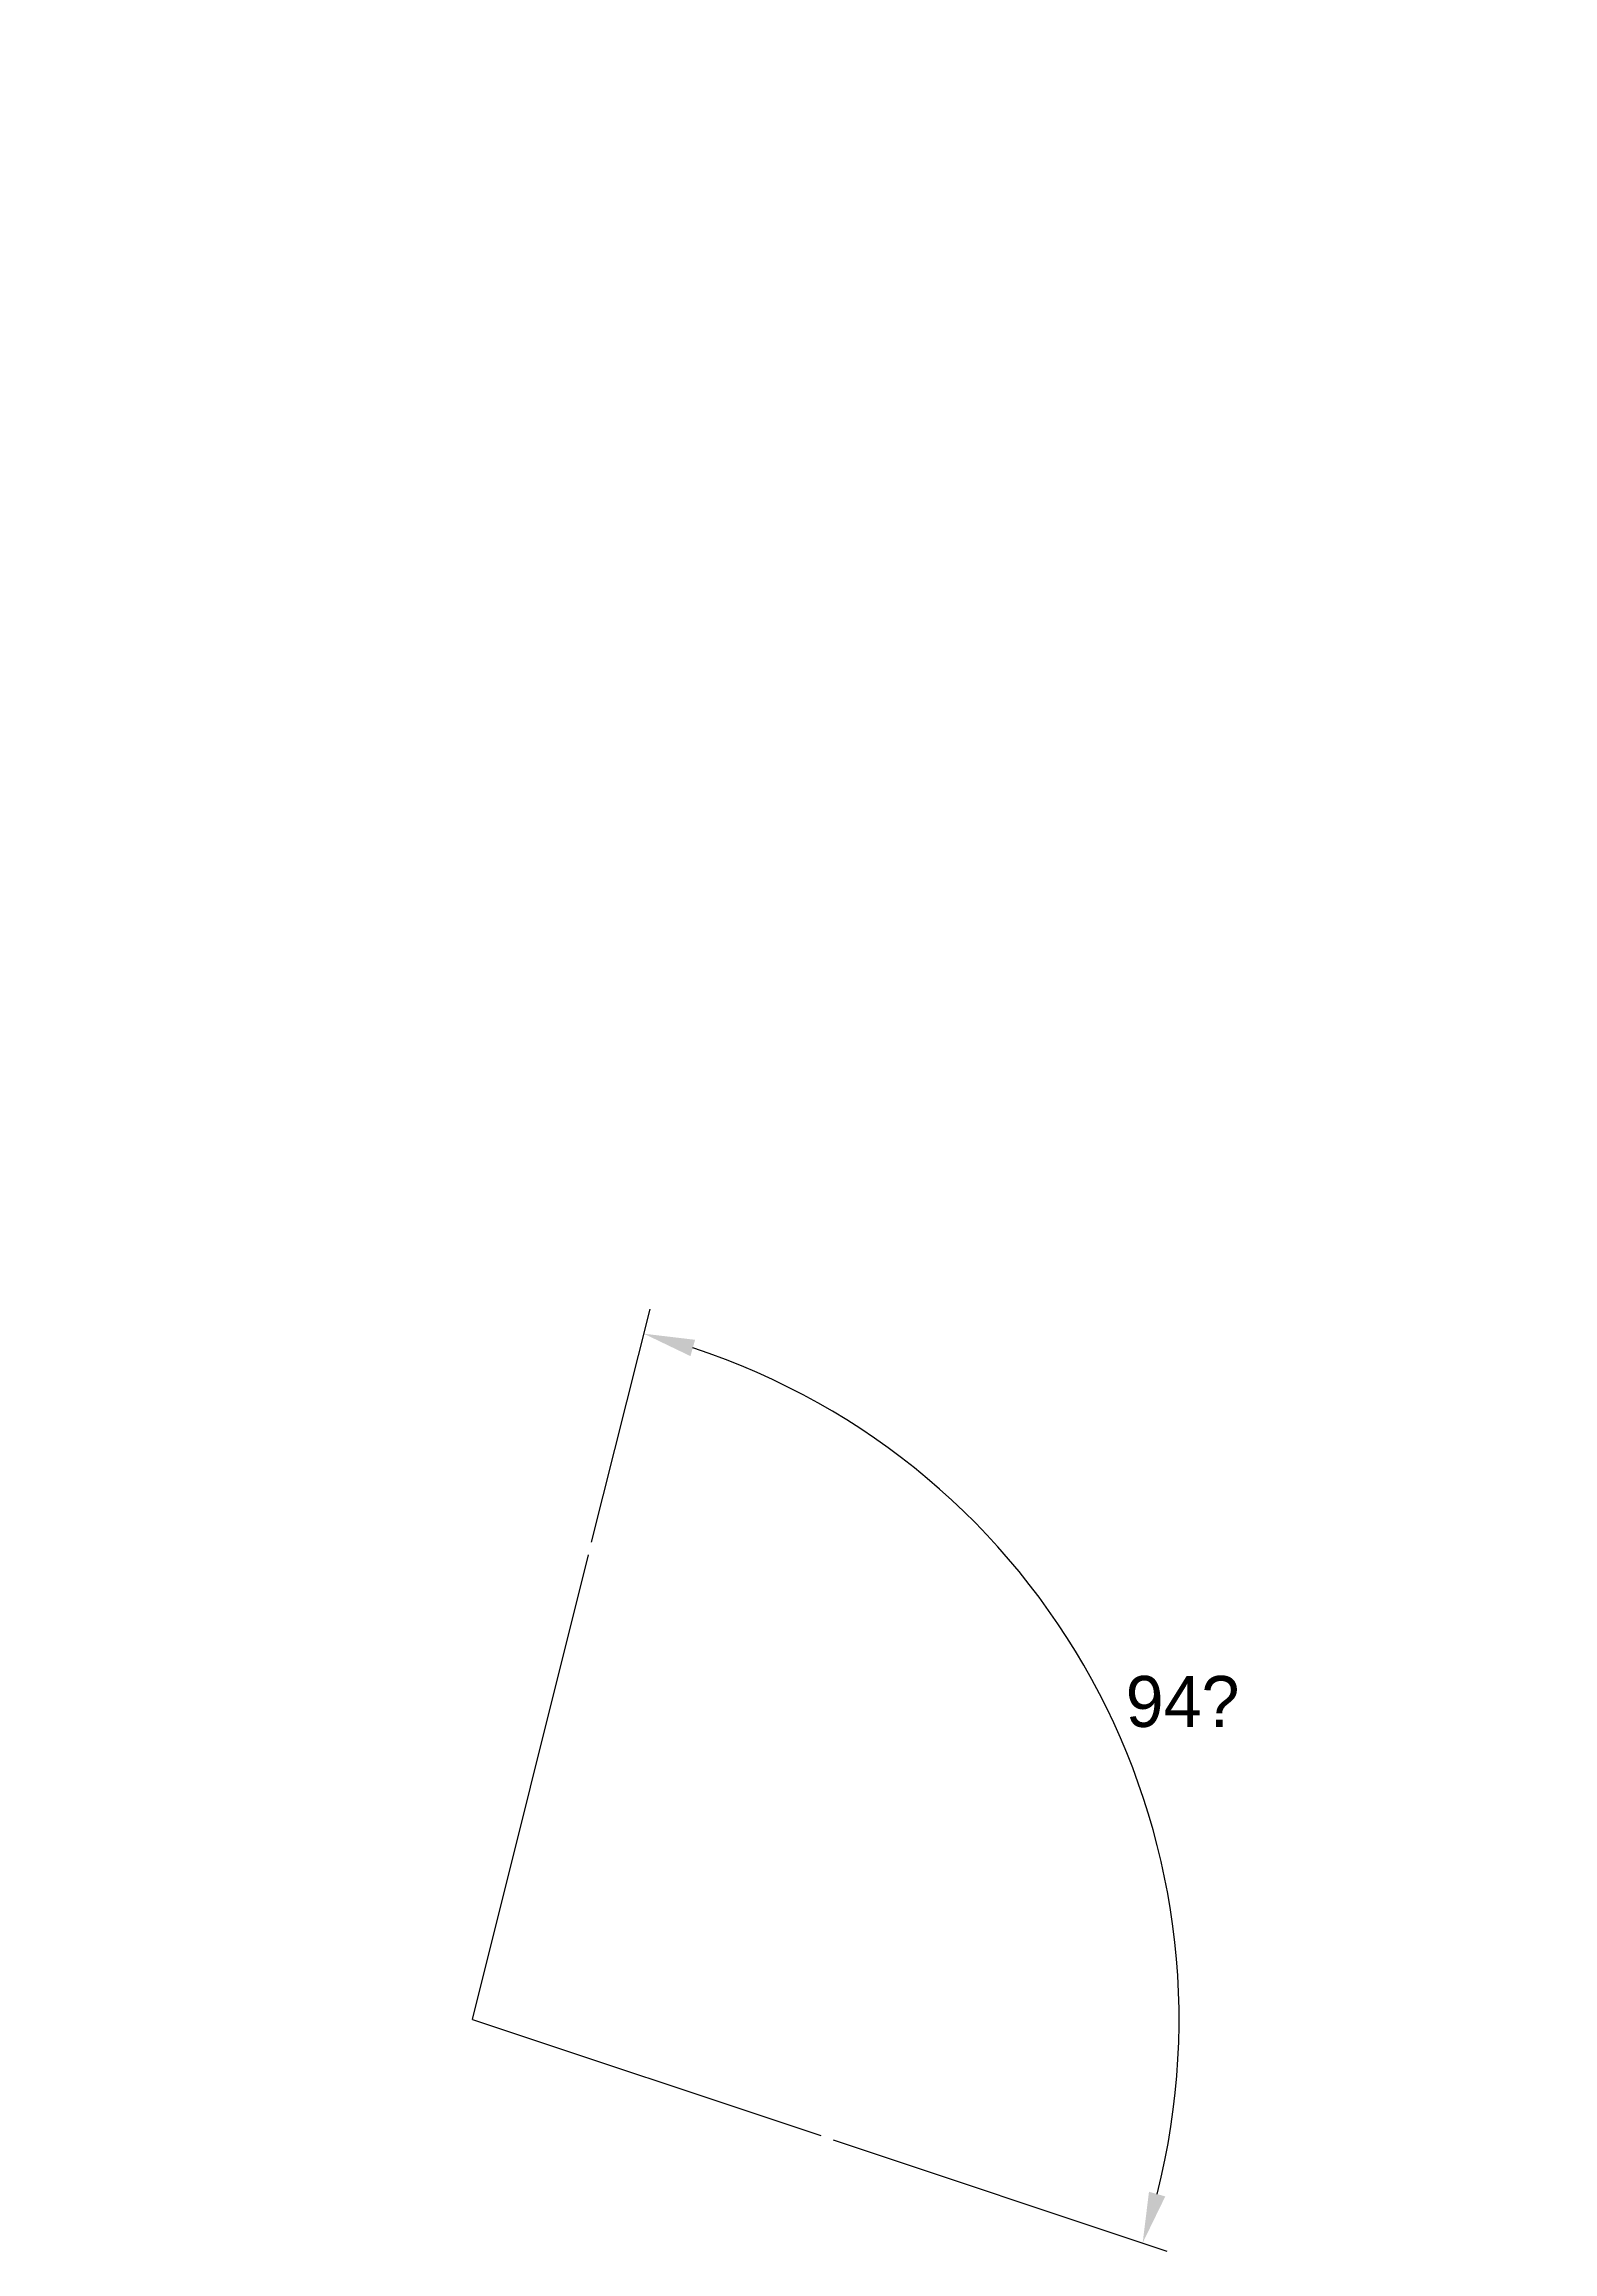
# Model space of a CAD drawing. Extents: x -15 to 1085, y -206 to 111.
# Drawn here: x 417.6 to 491.6, y 2.9 to 111.2 of the extents above; entities that cross this region are included whole.
import ezdxf

# ---------------------------------------------------------------- set-up
doc = ezdxf.new("R2010")
doc.units = 0
doc.header["$PDMODE"] = 34
doc.header["$PDSIZE"] = 0.1
doc.layers.get('0').update_dxf_attribs({"linetype": 'CONTINUOUS'})
doc.layers.get('DEFPOINTS').update_dxf_attribs({"linetype": 'CONTINUOUS'})
doc.layers.add('LAYER1', color=7, linetype='CONTINUOUS')
doc.layers.add('LAYER2', color=65, linetype='CONTINUOUS')
doc.dimstyles.get("Standard").update_dxf_attribs({"dimtxt": 0.18, "dimasz": 0.18, "dimexe": 0.18, "dimexo": 0.0625, "dimgap": 0.09, "dimtad": 0, "dimtih": 1, "dimtoh": 1, "dimzin": 0, "dimcen": 0.09, "dimazin": 3, "dimtfac": 1, "dimtofl": 0, "dimtmove": 0, "dimatfit": 3})

# ---------------------------------------------------------------- blocks, each defined once
blk = doc.blocks.new('*D4')
at = {"layer": 'DEFPOINTS', "color": 0}
for p in [(444.28, 37.14), (472.36, 22.16), (438.58, 14.34), (455.68, 8.64)]:
    blk.add_point(p, dxfattribs=at)
at = {"layer": 'LAYER1', "color": 0}
for p, q in [((444.43, 37.75), (447.3, 49.19)), ((456.28, 8.44), (472.66, 2.98))]:
    blk.add_line(p, q, dxfattribs=at)
blk.add_arc((438.58, 14.34), 34.67, 345.6975, 71.8313, dxfattribs=at)
for points in [[(449.28, 46.88), (449.51, 47.68), (446.99, 47.98)], [(472.58, 5.66), (471.78, 5.89), (471.47, 3.38)]]:
    blk.add_solid(points, dxfattribs=at)
blk.add_text('94?', height=2.5, dxfattribs=at).set_placement((470.64, 28.69))
blk = doc.blocks.new('*U39')
at = {"layer": 'LAYER1', "color": 0}
blk.add_text('102,59', height=2.5, dxfattribs=at).set_placement((701.01, 15.46))
blk = doc.blocks.new('*D6')
at = {"layer": 'DEFPOINTS', "color": 0}
for p in [(313.19, 111.24), (700.77, 14.34), (660.87, 8.64)]:
    blk.add_point(p, dxfattribs=at)
at = {"layer": 'LAYER1', "color": 0}
for p, q in [((690.77, 8.64), (695.77, 14.34)), ((695.77, 14.34), (711.54, 14.34)), ((661.5, 8.64), (690.77, 8.64))]:
    blk.add_line(p, q, dxfattribs=at)
blk.add_blockref('*U39', (0, 0))
blk = doc.blocks.new('*U40')
at = {"layer": 'LAYER1', "color": 0}
blk.add_text('353,38', height=2.5, rotation=90, dxfattribs=at).set_placement((676.85, 43.32))
blk = doc.blocks.new('*D7')
at = {"layer": 'DEFPOINTS', "color": 0}
for p in [(313.19, 111.24), (677.97, 42.84), (666.57, 2.94)]:
    blk.add_point(p, dxfattribs=at)
at = {"layer": 'LAYER1', "color": 0}
for p, q in [((677.97, 37.84), (677.97, 53.85)), ((666.57, 32.84), (677.97, 37.84)), ((666.57, 3.57), (666.57, 32.84))]:
    blk.add_line(p, q, dxfattribs=at)
blk.add_blockref('*U40', (0, 0))

msp = doc.modelspace()

# ---------------------------------------------------------------- linework, layer by layer
at = {"layer": 'LAYER2'}
for q in [(444.283, 37.139), (455.682, 8.641)]:
    msp.add_line((438.583, 14.341), q, dxfattribs=at)

# ---------------------------------------------------------------- dimensions: what is measured, and where the dimension line sits
at = {"layer": 'LAYER1'}
for feature_location, offset, dtype, picture, middle in [((660.872, 8.641), (39.898, 5.7), 0, '*D6', (706.469, 16.468)), ((666.571, 2.941), (11.399, 39.898), 1, '*D7', (675.843, 48.655))]:
    dim = msp.add_ordinate_dim(feature_location=feature_location, offset=offset, dtype=dtype, origin=(313.19, 111.235), dimstyle='Standard', dxfattribs=at)
    dim.commit()
    dim.dimension.update_dxf_attribs({"geometry": picture, "text_midpoint": middle})
dim = msp.add_angular_dim_3p(base=(472.36, 22.158), center=(438.583, 14.341), p1=(455.682, 8.641), p2=(444.283, 37.139), dimstyle='Standard', override={"dimdec": 0}, dxfattribs=at)
dim.commit()
dim.dimension.update_dxf_attribs({"geometry": '*D4', "text_midpoint": (470.642, 31.939)})

doc.saveas('drawing.dxf')
